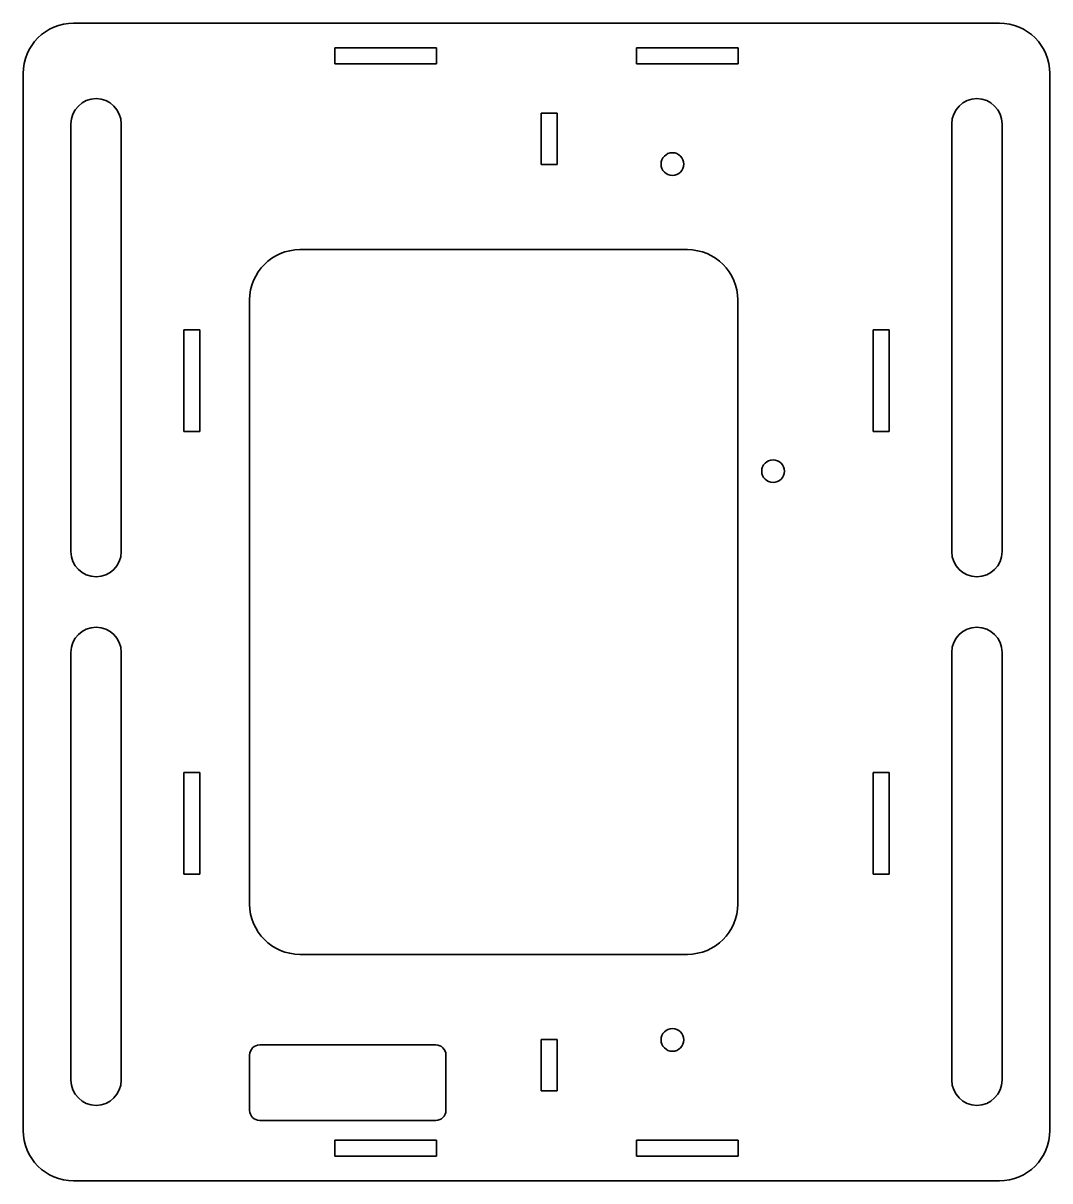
# Model space of a CAD drawing. Header units: inches. Extents: x 0 to 204, y 0 to 230.
import ezdxf

# ---------------------------------------------------------------- set-up
doc = ezdxf.new("R2010")
doc.units = ezdxf.units.IN
doc.header["$MEASUREMENT"] = 0
doc.layers.add('SIMUMAK Visible (ISO)', color=7, linetype='Continuous', lineweight=35)

# ---------------------------------------------------------------- blocks, each defined once
blk = doc.blocks.new('CD-IND-30-BAS-01')
at = {"layer": 'SIMUMAK Visible (ISO)'}
for p, q in [((194, 230), (10, 230)), ((61.9, 225.1), (82.1, 225.1)), ((61.9, 221.9), (61.9, 225.1)), ((82.1, 225.1), (82.1, 221.9)), ((121.9, 225.1), (142.1, 225.1)), ((121.9, 221.9), (121.9, 225.1)), ((142.1, 225.1), (142.1, 221.9)), ((82.1, 221.9), (61.9, 221.9)), ((142.1, 221.9), (121.9, 221.9)), ((0, 10), (0, 220)), ((204, 220), (204, 10)), ((102.9, 201.9), (102.9, 212.1)), ((102.9, 212.1), (106.1, 212.1)), ((106.1, 212.1), (106.1, 201.9)), ((9.5, 125), (9.5, 210)), ((19.5, 210), (19.5, 125)), ((184.5, 125), (184.5, 210)), ((194.5, 210), (194.5, 125)), ((106.1, 201.9), (102.9, 201.9)), ((55, 185), (132, 185)), ((45, 55), (45, 175)), ((142, 175), (142, 55)), ((31.9, 169.1), (35.1, 169.1)), ((31.9, 148.9), (31.9, 169.1)), ((35.1, 169.1), (35.1, 148.9)), ((168.9, 148.9), (168.9, 169.1)), ((168.9, 169.1), (172.1, 169.1)), ((172.1, 169.1), (172.1, 148.9)), ((35.1, 148.9), (31.9, 148.9)), ((172.1, 148.9), (168.9, 148.9)), ((9.5, 20), (9.5, 105)), ((19.5, 105), (19.5, 20)), ((184.5, 20), (184.5, 105)), ((194.5, 105), (194.5, 20)), ((31.9, 60.9), (31.9, 81.1)), ((31.9, 81.1), (35.1, 81.1)), ((35.1, 81.1), (35.1, 60.9)), ((168.9, 60.9), (168.9, 81.1)), ((168.9, 81.1), (172.1, 81.1)), ((172.1, 81.1), (172.1, 60.9)), ((35.1, 60.9), (31.9, 60.9)), ((172.1, 60.9), (168.9, 60.9)), ((132, 45), (55, 45)), ((102.9, 17.9), (102.9, 28.1)), ((102.9, 28.1), (106.1, 28.1)), ((106.1, 28.1), (106.1, 17.9)), ((47, 27), (82, 27)), ((45, 14), (45, 25)), ((84, 25), (84, 14)), ((106.1, 17.9), (102.9, 17.9)), ((82, 12), (47, 12)), ((61.9, 8.1), (82.1, 8.1)), ((61.9, 4.9), (61.9, 8.1)), ((82.1, 8.1), (82.1, 4.9)), ((121.9, 8.1), (142.1, 8.1)), ((121.9, 4.9), (121.9, 8.1)), ((142.1, 8.1), (142.1, 4.9)), ((82.1, 4.9), (61.9, 4.9)), ((142.1, 4.9), (121.9, 4.9)), ((10, 0), (194, 0))]:
    blk.add_line(p, q, dxfattribs=at)
for centre in [(129, 202), (149, 141), (129, 28)]:
    blk.add_circle(centre, 2.25, dxfattribs=at)
at = {"layer": 'SIMUMAK Visible (ISO)', "extrusion": (0, 0, -1)}
for centre, start, end in [((-10, 220), 0, 90), ((-194, 220), 90, 180), ((-10, 10), 270, 0), ((-194, 10), 180, 270)]:
    blk.add_arc(centre, 10, start, end, dxfattribs=at)
at = {"layer": 'SIMUMAK Visible (ISO)'}
for centre, radius, start, end in [((14.5, 210), 5, 0, 180), ((189.5, 210), 5, 0, 180), ((55, 175), 10, 90, 180), ((132, 175), 10, 0, 90), ((14.5, 125), 5, 180, 0), ((189.5, 125), 5, 180, 0), ((14.5, 105), 5, 0, 180), ((189.5, 105), 5, 0, 180), ((55, 55), 10, 180, 270), ((132, 55), 10, 270, 0), ((47, 25), 2, 90, 180), ((82, 25), 2, 0, 90), ((14.5, 20), 5, 180, 0), ((189.5, 20), 5, 180, 0), ((47, 14), 2, 180, 270), ((82, 14), 2, 270, 0)]:
    blk.add_arc(centre, radius, start, end, dxfattribs=at)

msp = doc.modelspace()

# ---------------------------------------------------------------- block references
msp.add_blockref('CD-IND-30-BAS-01', (0, 0))

doc.saveas('drawing.dxf')
